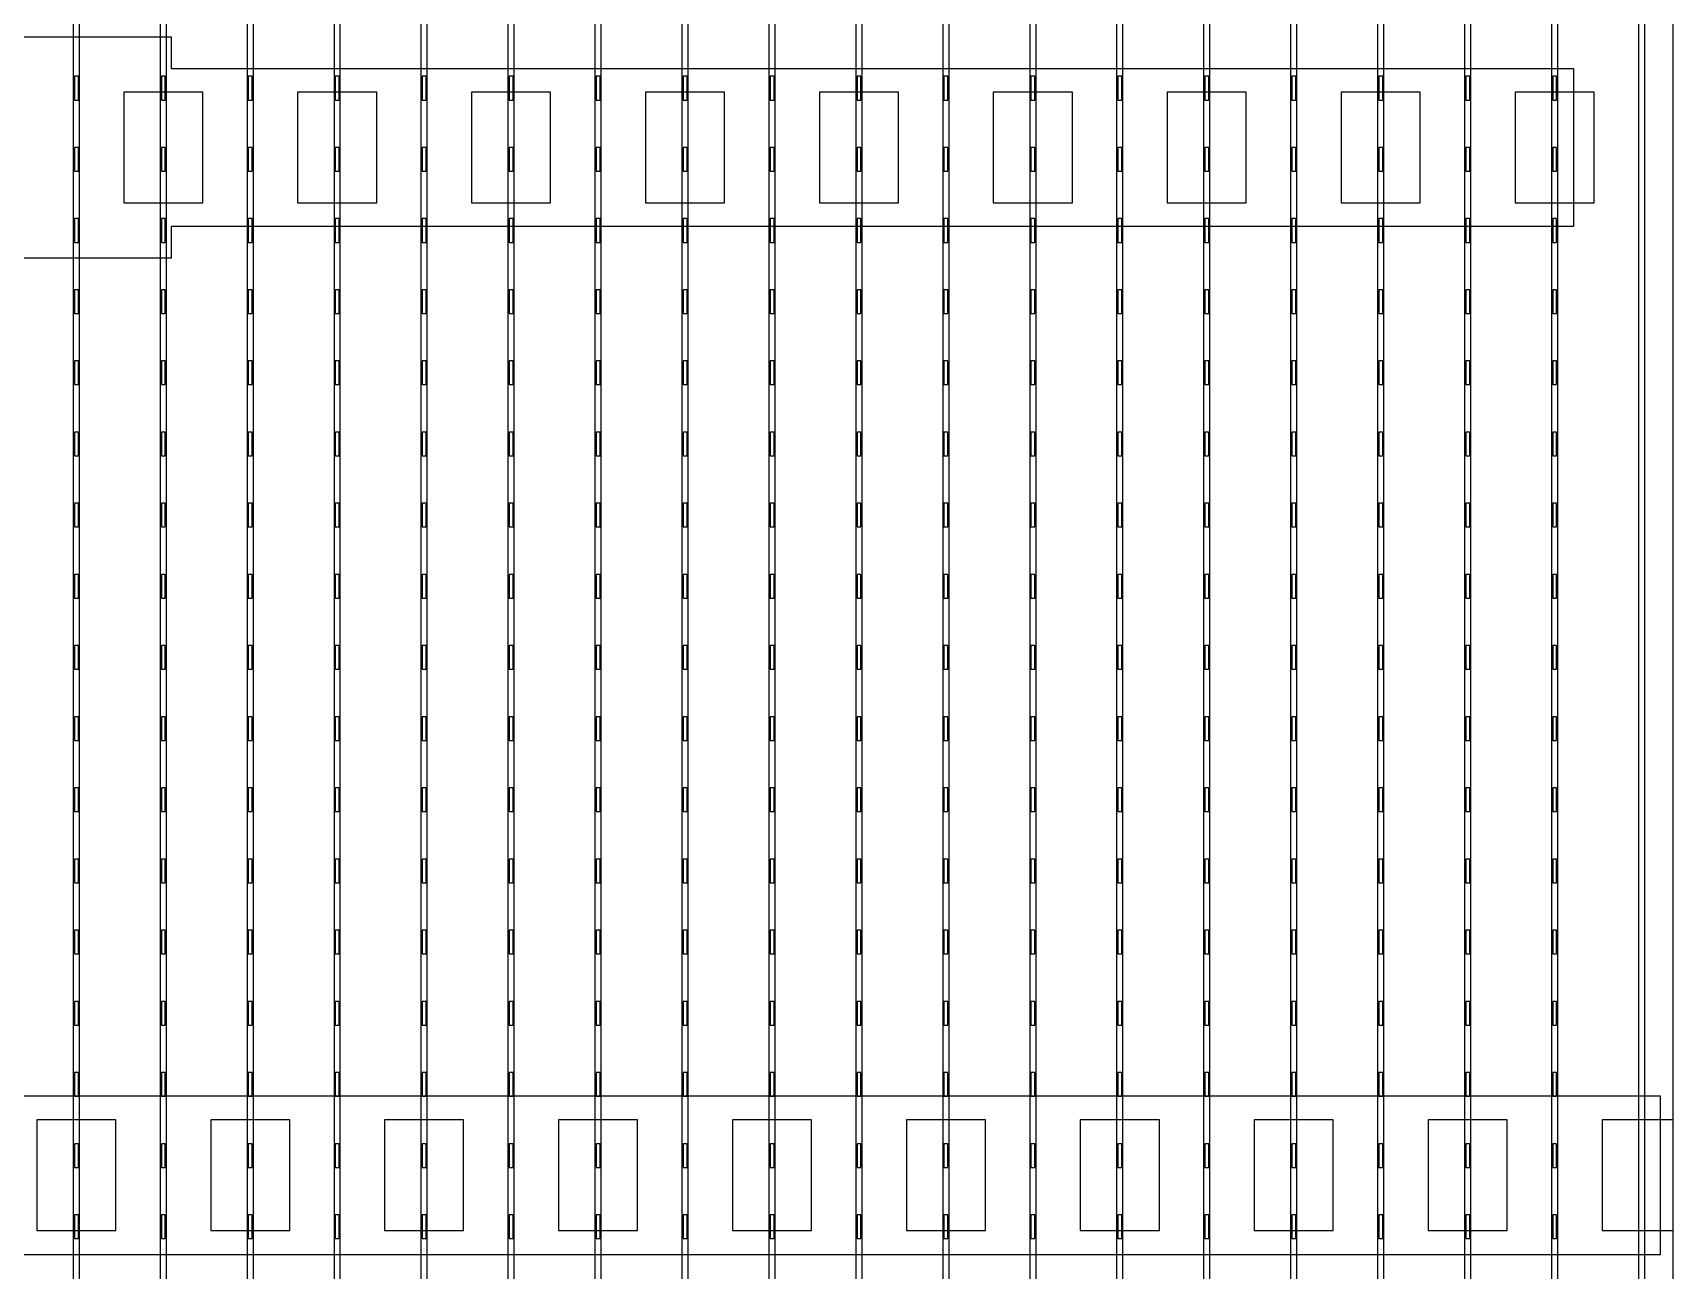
# Model space of a CAD drawing. Header units: millimetres. Extents: x -18 to 142, y -7 to 153.
# Drawn here: x 72.34 to 82.72, y 131.5 to 139.32 of the extents above; entities that cross this region are included whole.
import ezdxf

# ---------------------------------------------------------------- set-up
doc = ezdxf.new("R2010")
doc.units = ezdxf.units.MM
for name, color, linetype in [('BUSBARS', 3, 'Continuous'), ('CONTACT_PADS', 2, 'Continuous'), ('FINGERS', 1, 'Continuous'), ('INSULATION', 2, 'Continuous')]:
    doc.layers.add(name, color=color, linetype=linetype)

msp = doc.modelspace()

# ---------------------------------------------------------------- linework, layer by layer
at = {"layer": 'BUSBARS'}
for points in [[(82.09, 139.1), (82.09, 138.1), (73.22, 138.1), (73.22, 137.9), (72.02, 137.9), (72.02, 138.1), (63.15, 138.1), (63.15, 139.1), (72.02, 139.1), (72.02, 139.3), (73.22, 139.3), (73.22, 139.1), (82.09, 139.1)], [(82.64, 131.6), (82.64, 132.6), (62.6, 132.6), (62.6, 131.6), (82.64, 131.6)]]:
    msp.add_lwpolyline(points, close=True, dxfattribs=at)
at = {"layer": 'CONTACT_PADS'}
for points in [[(72.633, 138.9), (72.633, 139.05), (72.608, 139.05), (72.608, 138.9), (72.633, 138.9)], [(73.183, 138.9), (73.183, 139.05), (73.158, 139.05), (73.158, 138.9), (73.183, 138.9)], [(73.733, 138.9), (73.733, 139.05), (73.708, 139.05), (73.708, 138.9), (73.733, 138.9)], [(74.283, 138.9), (74.283, 139.05), (74.258, 139.05), (74.258, 138.9), (74.283, 138.9)], [(74.833, 138.9), (74.833, 139.05), (74.808, 139.05), (74.808, 138.9), (74.833, 138.9)], [(75.383, 138.9), (75.383, 139.05), (75.358, 139.05), (75.358, 138.9), (75.383, 138.9)], [(75.933, 138.9), (75.933, 139.05), (75.908, 139.05), (75.908, 138.9), (75.933, 138.9)], [(76.483, 138.9), (76.483, 139.05), (76.458, 139.05), (76.458, 138.9), (76.483, 138.9)], [(77.033, 138.9), (77.033, 139.05), (77.008, 139.05), (77.008, 138.9), (77.033, 138.9)], [(77.583, 138.9), (77.583, 139.05), (77.558, 139.05), (77.558, 138.9), (77.583, 138.9)], [(78.133, 138.9), (78.133, 139.05), (78.108, 139.05), (78.108, 138.9), (78.133, 138.9)], [(78.683, 138.9), (78.683, 139.05), (78.658, 139.05), (78.658, 138.9), (78.683, 138.9)], [(79.233, 138.9), (79.233, 139.05), (79.208, 139.05), (79.208, 138.9), (79.233, 138.9)], [(79.783, 138.9), (79.783, 139.05), (79.758, 139.05), (79.758, 138.9), (79.783, 138.9)], [(80.333, 138.9), (80.333, 139.05), (80.308, 139.05), (80.308, 138.9), (80.333, 138.9)], [(80.883, 138.9), (80.883, 139.05), (80.858, 139.05), (80.858, 138.9), (80.883, 138.9)], [(81.433, 138.9), (81.433, 139.05), (81.408, 139.05), (81.408, 138.9), (81.433, 138.9)], [(81.983, 138.9), (81.983, 139.05), (81.958, 139.05), (81.958, 138.9), (81.983, 138.9)], [(72.633, 138.45), (72.633, 138.6), (72.608, 138.6), (72.608, 138.45), (72.633, 138.45)], [(73.183, 138.45), (73.183, 138.6), (73.158, 138.6), (73.158, 138.45), (73.183, 138.45)], [(73.733, 138.45), (73.733, 138.6), (73.708, 138.6), (73.708, 138.45), (73.733, 138.45)], [(74.283, 138.45), (74.283, 138.6), (74.258, 138.6), (74.258, 138.45), (74.283, 138.45)], [(74.833, 138.45), (74.833, 138.6), (74.808, 138.6), (74.808, 138.45), (74.833, 138.45)], [(75.383, 138.45), (75.383, 138.6), (75.358, 138.6), (75.358, 138.45), (75.383, 138.45)], [(75.933, 138.45), (75.933, 138.6), (75.908, 138.6), (75.908, 138.45), (75.933, 138.45)], [(76.483, 138.45), (76.483, 138.6), (76.458, 138.6), (76.458, 138.45), (76.483, 138.45)], [(77.033, 138.45), (77.033, 138.6), (77.008, 138.6), (77.008, 138.45), (77.033, 138.45)], [(77.583, 138.45), (77.583, 138.6), (77.558, 138.6), (77.558, 138.45), (77.583, 138.45)], [(78.133, 138.45), (78.133, 138.6), (78.108, 138.6), (78.108, 138.45), (78.133, 138.45)], [(78.683, 138.45), (78.683, 138.6), (78.658, 138.6), (78.658, 138.45), (78.683, 138.45)], [(79.233, 138.45), (79.233, 138.6), (79.208, 138.6), (79.208, 138.45), (79.233, 138.45)], [(79.783, 138.45), (79.783, 138.6), (79.758, 138.6), (79.758, 138.45), (79.783, 138.45)], [(80.333, 138.45), (80.333, 138.6), (80.308, 138.6), (80.308, 138.45), (80.333, 138.45)], [(80.883, 138.45), (80.883, 138.6), (80.858, 138.6), (80.858, 138.45), (80.883, 138.45)], [(81.433, 138.45), (81.433, 138.6), (81.408, 138.6), (81.408, 138.45), (81.433, 138.45)], [(81.983, 138.45), (81.983, 138.6), (81.958, 138.6), (81.958, 138.45), (81.983, 138.45)], [(72.633, 138), (72.633, 138.15), (72.608, 138.15), (72.608, 138), (72.633, 138)], [(73.183, 138), (73.183, 138.15), (73.158, 138.15), (73.158, 138), (73.183, 138)], [(73.733, 138), (73.733, 138.15), (73.708, 138.15), (73.708, 138), (73.733, 138)], [(74.283, 138), (74.283, 138.15), (74.258, 138.15), (74.258, 138), (74.283, 138)], [(74.833, 138), (74.833, 138.15), (74.808, 138.15), (74.808, 138), (74.833, 138)], [(75.383, 138), (75.383, 138.15), (75.358, 138.15), (75.358, 138), (75.383, 138)], [(75.933, 138), (75.933, 138.15), (75.908, 138.15), (75.908, 138), (75.933, 138)], [(76.483, 138), (76.483, 138.15), (76.458, 138.15), (76.458, 138), (76.483, 138)], [(77.033, 138), (77.033, 138.15), (77.008, 138.15), (77.008, 138), (77.033, 138)], [(77.583, 138), (77.583, 138.15), (77.558, 138.15), (77.558, 138), (77.583, 138)], [(78.133, 138), (78.133, 138.15), (78.108, 138.15), (78.108, 138), (78.133, 138)], [(78.683, 138), (78.683, 138.15), (78.658, 138.15), (78.658, 138), (78.683, 138)], [(79.233, 138), (79.233, 138.15), (79.208, 138.15), (79.208, 138), (79.233, 138)], [(79.783, 138), (79.783, 138.15), (79.758, 138.15), (79.758, 138), (79.783, 138)], [(80.333, 138), (80.333, 138.15), (80.308, 138.15), (80.308, 138), (80.333, 138)], [(80.883, 138), (80.883, 138.15), (80.858, 138.15), (80.858, 138), (80.883, 138)], [(81.433, 138), (81.433, 138.15), (81.408, 138.15), (81.408, 138), (81.433, 138)], [(81.983, 138), (81.983, 138.15), (81.958, 138.15), (81.958, 138), (81.983, 138)], [(72.633, 137.55), (72.633, 137.7), (72.608, 137.7), (72.608, 137.55), (72.633, 137.55)], [(73.183, 137.55), (73.183, 137.7), (73.158, 137.7), (73.158, 137.55), (73.183, 137.55)], [(73.733, 137.55), (73.733, 137.7), (73.708, 137.7), (73.708, 137.55), (73.733, 137.55)], [(74.283, 137.55), (74.283, 137.7), (74.258, 137.7), (74.258, 137.55), (74.283, 137.55)], [(74.833, 137.55), (74.833, 137.7), (74.808, 137.7), (74.808, 137.55), (74.833, 137.55)], [(75.383, 137.55), (75.383, 137.7), (75.358, 137.7), (75.358, 137.55), (75.383, 137.55)], [(75.933, 137.55), (75.933, 137.7), (75.908, 137.7), (75.908, 137.55), (75.933, 137.55)], [(76.483, 137.55), (76.483, 137.7), (76.458, 137.7), (76.458, 137.55), (76.483, 137.55)], [(77.033, 137.55), (77.033, 137.7), (77.008, 137.7), (77.008, 137.55), (77.033, 137.55)], [(77.583, 137.55), (77.583, 137.7), (77.558, 137.7), (77.558, 137.55), (77.583, 137.55)], [(78.133, 137.55), (78.133, 137.7), (78.108, 137.7), (78.108, 137.55), (78.133, 137.55)], [(78.683, 137.55), (78.683, 137.7), (78.658, 137.7), (78.658, 137.55), (78.683, 137.55)], [(79.233, 137.55), (79.233, 137.7), (79.208, 137.7), (79.208, 137.55), (79.233, 137.55)], [(79.783, 137.55), (79.783, 137.7), (79.758, 137.7), (79.758, 137.55), (79.783, 137.55)], [(80.333, 137.55), (80.333, 137.7), (80.308, 137.7), (80.308, 137.55), (80.333, 137.55)], [(80.883, 137.55), (80.883, 137.7), (80.858, 137.7), (80.858, 137.55), (80.883, 137.55)], [(81.433, 137.55), (81.433, 137.7), (81.408, 137.7), (81.408, 137.55), (81.433, 137.55)], [(81.983, 137.55), (81.983, 137.7), (81.958, 137.7), (81.958, 137.55), (81.983, 137.55)], [(72.633, 137.1), (72.633, 137.25), (72.608, 137.25), (72.608, 137.1), (72.633, 137.1)], [(73.183, 137.1), (73.183, 137.25), (73.158, 137.25), (73.158, 137.1), (73.183, 137.1)], [(73.733, 137.1), (73.733, 137.25), (73.708, 137.25), (73.708, 137.1), (73.733, 137.1)], [(74.283, 137.1), (74.283, 137.25), (74.258, 137.25), (74.258, 137.1), (74.283, 137.1)], [(74.833, 137.1), (74.833, 137.25), (74.808, 137.25), (74.808, 137.1), (74.833, 137.1)], [(75.383, 137.1), (75.383, 137.25), (75.358, 137.25), (75.358, 137.1), (75.383, 137.1)], [(75.933, 137.1), (75.933, 137.25), (75.908, 137.25), (75.908, 137.1), (75.933, 137.1)], [(76.483, 137.1), (76.483, 137.25), (76.458, 137.25), (76.458, 137.1), (76.483, 137.1)], [(77.033, 137.1), (77.033, 137.25), (77.008, 137.25), (77.008, 137.1), (77.033, 137.1)], [(77.583, 137.1), (77.583, 137.25), (77.558, 137.25), (77.558, 137.1), (77.583, 137.1)], [(78.133, 137.1), (78.133, 137.25), (78.108, 137.25), (78.108, 137.1), (78.133, 137.1)], [(78.683, 137.1), (78.683, 137.25), (78.658, 137.25), (78.658, 137.1), (78.683, 137.1)], [(79.233, 137.1), (79.233, 137.25), (79.208, 137.25), (79.208, 137.1), (79.233, 137.1)], [(79.783, 137.1), (79.783, 137.25), (79.758, 137.25), (79.758, 137.1), (79.783, 137.1)], [(80.333, 137.1), (80.333, 137.25), (80.308, 137.25), (80.308, 137.1), (80.333, 137.1)], [(80.883, 137.1), (80.883, 137.25), (80.858, 137.25), (80.858, 137.1), (80.883, 137.1)], [(81.433, 137.1), (81.433, 137.25), (81.408, 137.25), (81.408, 137.1), (81.433, 137.1)], [(81.983, 137.1), (81.983, 137.25), (81.958, 137.25), (81.958, 137.1), (81.983, 137.1)], [(72.633, 136.65), (72.633, 136.8), (72.608, 136.8), (72.608, 136.65), (72.633, 136.65)], [(73.183, 136.65), (73.183, 136.8), (73.158, 136.8), (73.158, 136.65), (73.183, 136.65)], [(73.733, 136.65), (73.733, 136.8), (73.708, 136.8), (73.708, 136.65), (73.733, 136.65)], [(74.283, 136.65), (74.283, 136.8), (74.258, 136.8), (74.258, 136.65), (74.283, 136.65)], [(74.833, 136.65), (74.833, 136.8), (74.808, 136.8), (74.808, 136.65), (74.833, 136.65)], [(75.383, 136.65), (75.383, 136.8), (75.358, 136.8), (75.358, 136.65), (75.383, 136.65)], [(75.933, 136.65), (75.933, 136.8), (75.908, 136.8), (75.908, 136.65), (75.933, 136.65)], [(76.483, 136.65), (76.483, 136.8), (76.458, 136.8), (76.458, 136.65), (76.483, 136.65)], [(77.033, 136.65), (77.033, 136.8), (77.008, 136.8), (77.008, 136.65), (77.033, 136.65)], [(77.583, 136.65), (77.583, 136.8), (77.558, 136.8), (77.558, 136.65), (77.583, 136.65)], [(78.133, 136.65), (78.133, 136.8), (78.108, 136.8), (78.108, 136.65), (78.133, 136.65)], [(78.683, 136.65), (78.683, 136.8), (78.658, 136.8), (78.658, 136.65), (78.683, 136.65)], [(79.233, 136.65), (79.233, 136.8), (79.208, 136.8), (79.208, 136.65), (79.233, 136.65)], [(79.783, 136.65), (79.783, 136.8), (79.758, 136.8), (79.758, 136.65), (79.783, 136.65)], [(80.333, 136.65), (80.333, 136.8), (80.308, 136.8), (80.308, 136.65), (80.333, 136.65)], [(80.883, 136.65), (80.883, 136.8), (80.858, 136.8), (80.858, 136.65), (80.883, 136.65)], [(81.433, 136.65), (81.433, 136.8), (81.408, 136.8), (81.408, 136.65), (81.433, 136.65)], [(81.983, 136.65), (81.983, 136.8), (81.958, 136.8), (81.958, 136.65), (81.983, 136.65)], [(72.633, 136.2), (72.633, 136.35), (72.608, 136.35), (72.608, 136.2), (72.633, 136.2)], [(73.183, 136.2), (73.183, 136.35), (73.158, 136.35), (73.158, 136.2), (73.183, 136.2)], [(73.733, 136.2), (73.733, 136.35), (73.708, 136.35), (73.708, 136.2), (73.733, 136.2)], [(74.283, 136.2), (74.283, 136.35), (74.258, 136.35), (74.258, 136.2), (74.283, 136.2)], [(74.833, 136.2), (74.833, 136.35), (74.808, 136.35), (74.808, 136.2), (74.833, 136.2)], [(75.383, 136.2), (75.383, 136.35), (75.358, 136.35), (75.358, 136.2), (75.383, 136.2)], [(75.933, 136.2), (75.933, 136.35), (75.908, 136.35), (75.908, 136.2), (75.933, 136.2)], [(76.483, 136.2), (76.483, 136.35), (76.458, 136.35), (76.458, 136.2), (76.483, 136.2)], [(77.033, 136.2), (77.033, 136.35), (77.008, 136.35), (77.008, 136.2), (77.033, 136.2)], [(77.583, 136.2), (77.583, 136.35), (77.558, 136.35), (77.558, 136.2), (77.583, 136.2)], [(78.133, 136.2), (78.133, 136.35), (78.108, 136.35), (78.108, 136.2), (78.133, 136.2)], [(78.683, 136.2), (78.683, 136.35), (78.658, 136.35), (78.658, 136.2), (78.683, 136.2)], [(79.233, 136.2), (79.233, 136.35), (79.208, 136.35), (79.208, 136.2), (79.233, 136.2)], [(79.783, 136.2), (79.783, 136.35), (79.758, 136.35), (79.758, 136.2), (79.783, 136.2)], [(80.333, 136.2), (80.333, 136.35), (80.308, 136.35), (80.308, 136.2), (80.333, 136.2)], [(80.883, 136.2), (80.883, 136.35), (80.858, 136.35), (80.858, 136.2), (80.883, 136.2)], [(81.433, 136.2), (81.433, 136.35), (81.408, 136.35), (81.408, 136.2), (81.433, 136.2)], [(81.983, 136.2), (81.983, 136.35), (81.958, 136.35), (81.958, 136.2), (81.983, 136.2)], [(72.633, 135.75), (72.633, 135.9), (72.608, 135.9), (72.608, 135.75), (72.633, 135.75)], [(73.183, 135.75), (73.183, 135.9), (73.158, 135.9), (73.158, 135.75), (73.183, 135.75)], [(73.733, 135.75), (73.733, 135.9), (73.708, 135.9), (73.708, 135.75), (73.733, 135.75)], [(74.283, 135.75), (74.283, 135.9), (74.258, 135.9), (74.258, 135.75), (74.283, 135.75)], [(74.833, 135.75), (74.833, 135.9), (74.808, 135.9), (74.808, 135.75), (74.833, 135.75)], [(75.383, 135.75), (75.383, 135.9), (75.358, 135.9), (75.358, 135.75), (75.383, 135.75)], [(75.933, 135.75), (75.933, 135.9), (75.908, 135.9), (75.908, 135.75), (75.933, 135.75)], [(76.483, 135.75), (76.483, 135.9), (76.458, 135.9), (76.458, 135.75), (76.483, 135.75)], [(77.033, 135.75), (77.033, 135.9), (77.008, 135.9), (77.008, 135.75), (77.033, 135.75)], [(77.583, 135.75), (77.583, 135.9), (77.558, 135.9), (77.558, 135.75), (77.583, 135.75)], [(78.133, 135.75), (78.133, 135.9), (78.108, 135.9), (78.108, 135.75), (78.133, 135.75)], [(78.683, 135.75), (78.683, 135.9), (78.658, 135.9), (78.658, 135.75), (78.683, 135.75)], [(79.233, 135.75), (79.233, 135.9), (79.208, 135.9), (79.208, 135.75), (79.233, 135.75)], [(79.783, 135.75), (79.783, 135.9), (79.758, 135.9), (79.758, 135.75), (79.783, 135.75)], [(80.333, 135.75), (80.333, 135.9), (80.308, 135.9), (80.308, 135.75), (80.333, 135.75)], [(80.883, 135.75), (80.883, 135.9), (80.858, 135.9), (80.858, 135.75), (80.883, 135.75)], [(81.433, 135.75), (81.433, 135.9), (81.408, 135.9), (81.408, 135.75), (81.433, 135.75)], [(81.983, 135.75), (81.983, 135.9), (81.958, 135.9), (81.958, 135.75), (81.983, 135.75)], [(72.633, 135.3), (72.633, 135.45), (72.608, 135.45), (72.608, 135.3), (72.633, 135.3)], [(73.183, 135.3), (73.183, 135.45), (73.158, 135.45), (73.158, 135.3), (73.183, 135.3)], [(73.733, 135.3), (73.733, 135.45), (73.708, 135.45), (73.708, 135.3), (73.733, 135.3)], [(74.283, 135.3), (74.283, 135.45), (74.258, 135.45), (74.258, 135.3), (74.283, 135.3)], [(74.833, 135.3), (74.833, 135.45), (74.808, 135.45), (74.808, 135.3), (74.833, 135.3)], [(75.383, 135.3), (75.383, 135.45), (75.358, 135.45), (75.358, 135.3), (75.383, 135.3)], [(75.933, 135.3), (75.933, 135.45), (75.908, 135.45), (75.908, 135.3), (75.933, 135.3)], [(76.483, 135.3), (76.483, 135.45), (76.458, 135.45), (76.458, 135.3), (76.483, 135.3)], [(77.033, 135.3), (77.033, 135.45), (77.008, 135.45), (77.008, 135.3), (77.033, 135.3)], [(77.583, 135.3), (77.583, 135.45), (77.558, 135.45), (77.558, 135.3), (77.583, 135.3)], [(78.133, 135.3), (78.133, 135.45), (78.108, 135.45), (78.108, 135.3), (78.133, 135.3)], [(78.683, 135.3), (78.683, 135.45), (78.658, 135.45), (78.658, 135.3), (78.683, 135.3)], [(79.233, 135.3), (79.233, 135.45), (79.208, 135.45), (79.208, 135.3), (79.233, 135.3)], [(79.783, 135.3), (79.783, 135.45), (79.758, 135.45), (79.758, 135.3), (79.783, 135.3)], [(80.333, 135.3), (80.333, 135.45), (80.308, 135.45), (80.308, 135.3), (80.333, 135.3)], [(80.883, 135.3), (80.883, 135.45), (80.858, 135.45), (80.858, 135.3), (80.883, 135.3)], [(81.433, 135.3), (81.433, 135.45), (81.408, 135.45), (81.408, 135.3), (81.433, 135.3)], [(81.983, 135.3), (81.983, 135.45), (81.958, 135.45), (81.958, 135.3), (81.983, 135.3)], [(72.633, 134.85), (72.633, 135), (72.608, 135), (72.608, 134.85), (72.633, 134.85)], [(73.183, 134.85), (73.183, 135), (73.158, 135), (73.158, 134.85), (73.183, 134.85)], [(73.733, 134.85), (73.733, 135), (73.708, 135), (73.708, 134.85), (73.733, 134.85)], [(74.283, 134.85), (74.283, 135), (74.258, 135), (74.258, 134.85), (74.283, 134.85)], [(74.833, 134.85), (74.833, 135), (74.808, 135), (74.808, 134.85), (74.833, 134.85)], [(75.383, 134.85), (75.383, 135), (75.358, 135), (75.358, 134.85), (75.383, 134.85)], [(75.933, 134.85), (75.933, 135), (75.908, 135), (75.908, 134.85), (75.933, 134.85)], [(76.483, 134.85), (76.483, 135), (76.458, 135), (76.458, 134.85), (76.483, 134.85)], [(77.033, 134.85), (77.033, 135), (77.008, 135), (77.008, 134.85), (77.033, 134.85)], [(77.583, 134.85), (77.583, 135), (77.558, 135), (77.558, 134.85), (77.583, 134.85)], [(78.133, 134.85), (78.133, 135), (78.108, 135), (78.108, 134.85), (78.133, 134.85)], [(78.683, 134.85), (78.683, 135), (78.658, 135), (78.658, 134.85), (78.683, 134.85)], [(79.233, 134.85), (79.233, 135), (79.208, 135), (79.208, 134.85), (79.233, 134.85)], [(79.783, 134.85), (79.783, 135), (79.758, 135), (79.758, 134.85), (79.783, 134.85)], [(80.333, 134.85), (80.333, 135), (80.308, 135), (80.308, 134.85), (80.333, 134.85)], [(80.883, 134.85), (80.883, 135), (80.858, 135), (80.858, 134.85), (80.883, 134.85)], [(81.433, 134.85), (81.433, 135), (81.408, 135), (81.408, 134.85), (81.433, 134.85)], [(81.983, 134.85), (81.983, 135), (81.958, 135), (81.958, 134.85), (81.983, 134.85)], [(72.633, 134.4), (72.633, 134.55), (72.608, 134.55), (72.608, 134.4), (72.633, 134.4)], [(73.183, 134.4), (73.183, 134.55), (73.158, 134.55), (73.158, 134.4), (73.183, 134.4)], [(73.733, 134.4), (73.733, 134.55), (73.708, 134.55), (73.708, 134.4), (73.733, 134.4)], [(74.283, 134.4), (74.283, 134.55), (74.258, 134.55), (74.258, 134.4), (74.283, 134.4)], [(74.833, 134.4), (74.833, 134.55), (74.808, 134.55), (74.808, 134.4), (74.833, 134.4)], [(75.383, 134.4), (75.383, 134.55), (75.358, 134.55), (75.358, 134.4), (75.383, 134.4)], [(75.933, 134.4), (75.933, 134.55), (75.908, 134.55), (75.908, 134.4), (75.933, 134.4)], [(76.483, 134.4), (76.483, 134.55), (76.458, 134.55), (76.458, 134.4), (76.483, 134.4)], [(77.033, 134.4), (77.033, 134.55), (77.008, 134.55), (77.008, 134.4), (77.033, 134.4)], [(77.583, 134.4), (77.583, 134.55), (77.558, 134.55), (77.558, 134.4), (77.583, 134.4)], [(78.133, 134.4), (78.133, 134.55), (78.108, 134.55), (78.108, 134.4), (78.133, 134.4)], [(78.683, 134.4), (78.683, 134.55), (78.658, 134.55), (78.658, 134.4), (78.683, 134.4)], [(79.233, 134.4), (79.233, 134.55), (79.208, 134.55), (79.208, 134.4), (79.233, 134.4)], [(79.783, 134.4), (79.783, 134.55), (79.758, 134.55), (79.758, 134.4), (79.783, 134.4)], [(80.333, 134.4), (80.333, 134.55), (80.308, 134.55), (80.308, 134.4), (80.333, 134.4)], [(80.883, 134.4), (80.883, 134.55), (80.858, 134.55), (80.858, 134.4), (80.883, 134.4)], [(81.433, 134.4), (81.433, 134.55), (81.408, 134.55), (81.408, 134.4), (81.433, 134.4)], [(81.983, 134.4), (81.983, 134.55), (81.958, 134.55), (81.958, 134.4), (81.983, 134.4)], [(72.633, 133.95), (72.633, 134.1), (72.608, 134.1), (72.608, 133.95), (72.633, 133.95)], [(73.183, 133.95), (73.183, 134.1), (73.158, 134.1), (73.158, 133.95), (73.183, 133.95)], [(73.733, 133.95), (73.733, 134.1), (73.708, 134.1), (73.708, 133.95), (73.733, 133.95)], [(74.283, 133.95), (74.283, 134.1), (74.258, 134.1), (74.258, 133.95), (74.283, 133.95)], [(74.833, 133.95), (74.833, 134.1), (74.808, 134.1), (74.808, 133.95), (74.833, 133.95)], [(75.383, 133.95), (75.383, 134.1), (75.358, 134.1), (75.358, 133.95), (75.383, 133.95)], [(75.933, 133.95), (75.933, 134.1), (75.908, 134.1), (75.908, 133.95), (75.933, 133.95)], [(76.483, 133.95), (76.483, 134.1), (76.458, 134.1), (76.458, 133.95), (76.483, 133.95)], [(77.033, 133.95), (77.033, 134.1), (77.008, 134.1), (77.008, 133.95), (77.033, 133.95)], [(77.583, 133.95), (77.583, 134.1), (77.558, 134.1), (77.558, 133.95), (77.583, 133.95)], [(78.133, 133.95), (78.133, 134.1), (78.108, 134.1), (78.108, 133.95), (78.133, 133.95)], [(78.683, 133.95), (78.683, 134.1), (78.658, 134.1), (78.658, 133.95), (78.683, 133.95)], [(79.233, 133.95), (79.233, 134.1), (79.208, 134.1), (79.208, 133.95), (79.233, 133.95)], [(79.783, 133.95), (79.783, 134.1), (79.758, 134.1), (79.758, 133.95), (79.783, 133.95)], [(80.333, 133.95), (80.333, 134.1), (80.308, 134.1), (80.308, 133.95), (80.333, 133.95)], [(80.883, 133.95), (80.883, 134.1), (80.858, 134.1), (80.858, 133.95), (80.883, 133.95)], [(81.433, 133.95), (81.433, 134.1), (81.408, 134.1), (81.408, 133.95), (81.433, 133.95)], [(81.983, 133.95), (81.983, 134.1), (81.958, 134.1), (81.958, 133.95), (81.983, 133.95)], [(72.633, 133.5), (72.633, 133.65), (72.608, 133.65), (72.608, 133.5), (72.633, 133.5)], [(73.183, 133.5), (73.183, 133.65), (73.158, 133.65), (73.158, 133.5), (73.183, 133.5)], [(73.733, 133.5), (73.733, 133.65), (73.708, 133.65), (73.708, 133.5), (73.733, 133.5)], [(74.283, 133.5), (74.283, 133.65), (74.258, 133.65), (74.258, 133.5), (74.283, 133.5)], [(74.833, 133.5), (74.833, 133.65), (74.808, 133.65), (74.808, 133.5), (74.833, 133.5)], [(75.383, 133.5), (75.383, 133.65), (75.358, 133.65), (75.358, 133.5), (75.383, 133.5)], [(75.933, 133.5), (75.933, 133.65), (75.908, 133.65), (75.908, 133.5), (75.933, 133.5)], [(76.483, 133.5), (76.483, 133.65), (76.458, 133.65), (76.458, 133.5), (76.483, 133.5)], [(77.033, 133.5), (77.033, 133.65), (77.008, 133.65), (77.008, 133.5), (77.033, 133.5)], [(77.583, 133.5), (77.583, 133.65), (77.558, 133.65), (77.558, 133.5), (77.583, 133.5)], [(78.133, 133.5), (78.133, 133.65), (78.108, 133.65), (78.108, 133.5), (78.133, 133.5)], [(78.683, 133.5), (78.683, 133.65), (78.658, 133.65), (78.658, 133.5), (78.683, 133.5)], [(79.233, 133.5), (79.233, 133.65), (79.208, 133.65), (79.208, 133.5), (79.233, 133.5)], [(79.783, 133.5), (79.783, 133.65), (79.758, 133.65), (79.758, 133.5), (79.783, 133.5)], [(80.333, 133.5), (80.333, 133.65), (80.308, 133.65), (80.308, 133.5), (80.333, 133.5)], [(80.883, 133.5), (80.883, 133.65), (80.858, 133.65), (80.858, 133.5), (80.883, 133.5)], [(81.433, 133.5), (81.433, 133.65), (81.408, 133.65), (81.408, 133.5), (81.433, 133.5)], [(81.983, 133.5), (81.983, 133.65), (81.958, 133.65), (81.958, 133.5), (81.983, 133.5)], [(72.633, 133.05), (72.633, 133.2), (72.608, 133.2), (72.608, 133.05), (72.633, 133.05)], [(73.183, 133.05), (73.183, 133.2), (73.158, 133.2), (73.158, 133.05), (73.183, 133.05)], [(73.733, 133.05), (73.733, 133.2), (73.708, 133.2), (73.708, 133.05), (73.733, 133.05)], [(74.283, 133.05), (74.283, 133.2), (74.258, 133.2), (74.258, 133.05), (74.283, 133.05)], [(74.833, 133.05), (74.833, 133.2), (74.808, 133.2), (74.808, 133.05), (74.833, 133.05)], [(75.383, 133.05), (75.383, 133.2), (75.358, 133.2), (75.358, 133.05), (75.383, 133.05)], [(75.933, 133.05), (75.933, 133.2), (75.908, 133.2), (75.908, 133.05), (75.933, 133.05)], [(76.483, 133.05), (76.483, 133.2), (76.458, 133.2), (76.458, 133.05), (76.483, 133.05)], [(77.033, 133.05), (77.033, 133.2), (77.008, 133.2), (77.008, 133.05), (77.033, 133.05)], [(77.583, 133.05), (77.583, 133.2), (77.558, 133.2), (77.558, 133.05), (77.583, 133.05)], [(78.133, 133.05), (78.133, 133.2), (78.108, 133.2), (78.108, 133.05), (78.133, 133.05)], [(78.683, 133.05), (78.683, 133.2), (78.658, 133.2), (78.658, 133.05), (78.683, 133.05)], [(79.233, 133.05), (79.233, 133.2), (79.208, 133.2), (79.208, 133.05), (79.233, 133.05)], [(79.783, 133.05), (79.783, 133.2), (79.758, 133.2), (79.758, 133.05), (79.783, 133.05)], [(80.333, 133.05), (80.333, 133.2), (80.308, 133.2), (80.308, 133.05), (80.333, 133.05)], [(80.883, 133.05), (80.883, 133.2), (80.858, 133.2), (80.858, 133.05), (80.883, 133.05)], [(81.433, 133.05), (81.433, 133.2), (81.408, 133.2), (81.408, 133.05), (81.433, 133.05)], [(81.983, 133.05), (81.983, 133.2), (81.958, 133.2), (81.958, 133.05), (81.983, 133.05)], [(72.633, 132.6), (72.633, 132.75), (72.608, 132.75), (72.608, 132.6), (72.633, 132.6)], [(73.183, 132.6), (73.183, 132.75), (73.158, 132.75), (73.158, 132.6), (73.183, 132.6)], [(73.733, 132.6), (73.733, 132.75), (73.708, 132.75), (73.708, 132.6), (73.733, 132.6)], [(74.283, 132.6), (74.283, 132.75), (74.258, 132.75), (74.258, 132.6), (74.283, 132.6)], [(74.833, 132.6), (74.833, 132.75), (74.808, 132.75), (74.808, 132.6), (74.833, 132.6)], [(75.383, 132.6), (75.383, 132.75), (75.358, 132.75), (75.358, 132.6), (75.383, 132.6)], [(75.933, 132.6), (75.933, 132.75), (75.908, 132.75), (75.908, 132.6), (75.933, 132.6)], [(76.483, 132.6), (76.483, 132.75), (76.458, 132.75), (76.458, 132.6), (76.483, 132.6)], [(77.033, 132.6), (77.033, 132.75), (77.008, 132.75), (77.008, 132.6), (77.033, 132.6)], [(77.583, 132.6), (77.583, 132.75), (77.558, 132.75), (77.558, 132.6), (77.583, 132.6)], [(78.133, 132.6), (78.133, 132.75), (78.108, 132.75), (78.108, 132.6), (78.133, 132.6)], [(78.683, 132.6), (78.683, 132.75), (78.658, 132.75), (78.658, 132.6), (78.683, 132.6)], [(79.233, 132.6), (79.233, 132.75), (79.208, 132.75), (79.208, 132.6), (79.233, 132.6)], [(79.783, 132.6), (79.783, 132.75), (79.758, 132.75), (79.758, 132.6), (79.783, 132.6)], [(80.333, 132.6), (80.333, 132.75), (80.308, 132.75), (80.308, 132.6), (80.333, 132.6)], [(80.883, 132.6), (80.883, 132.75), (80.858, 132.75), (80.858, 132.6), (80.883, 132.6)], [(81.433, 132.6), (81.433, 132.75), (81.408, 132.75), (81.408, 132.6), (81.433, 132.6)], [(81.983, 132.6), (81.983, 132.75), (81.958, 132.75), (81.958, 132.6), (81.983, 132.6)], [(72.633, 132.15), (72.633, 132.3), (72.608, 132.3), (72.608, 132.15), (72.633, 132.15)], [(73.183, 132.15), (73.183, 132.3), (73.158, 132.3), (73.158, 132.15), (73.183, 132.15)], [(73.733, 132.15), (73.733, 132.3), (73.708, 132.3), (73.708, 132.15), (73.733, 132.15)], [(74.283, 132.15), (74.283, 132.3), (74.258, 132.3), (74.258, 132.15), (74.283, 132.15)], [(74.833, 132.15), (74.833, 132.3), (74.808, 132.3), (74.808, 132.15), (74.833, 132.15)], [(75.383, 132.15), (75.383, 132.3), (75.358, 132.3), (75.358, 132.15), (75.383, 132.15)], [(75.933, 132.15), (75.933, 132.3), (75.908, 132.3), (75.908, 132.15), (75.933, 132.15)], [(76.483, 132.15), (76.483, 132.3), (76.458, 132.3), (76.458, 132.15), (76.483, 132.15)], [(77.033, 132.15), (77.033, 132.3), (77.008, 132.3), (77.008, 132.15), (77.033, 132.15)], [(77.583, 132.15), (77.583, 132.3), (77.558, 132.3), (77.558, 132.15), (77.583, 132.15)], [(78.133, 132.15), (78.133, 132.3), (78.108, 132.3), (78.108, 132.15), (78.133, 132.15)], [(78.683, 132.15), (78.683, 132.3), (78.658, 132.3), (78.658, 132.15), (78.683, 132.15)], [(79.233, 132.15), (79.233, 132.3), (79.208, 132.3), (79.208, 132.15), (79.233, 132.15)], [(79.783, 132.15), (79.783, 132.3), (79.758, 132.3), (79.758, 132.15), (79.783, 132.15)], [(80.333, 132.15), (80.333, 132.3), (80.308, 132.3), (80.308, 132.15), (80.333, 132.15)], [(80.883, 132.15), (80.883, 132.3), (80.858, 132.3), (80.858, 132.15), (80.883, 132.15)], [(81.433, 132.15), (81.433, 132.3), (81.408, 132.3), (81.408, 132.15), (81.433, 132.15)], [(81.983, 132.15), (81.983, 132.3), (81.958, 132.3), (81.958, 132.15), (81.983, 132.15)], [(72.633, 131.7), (72.633, 131.85), (72.608, 131.85), (72.608, 131.7), (72.633, 131.7)], [(73.183, 131.7), (73.183, 131.85), (73.158, 131.85), (73.158, 131.7), (73.183, 131.7)], [(73.733, 131.7), (73.733, 131.85), (73.708, 131.85), (73.708, 131.7), (73.733, 131.7)], [(74.283, 131.7), (74.283, 131.85), (74.258, 131.85), (74.258, 131.7), (74.283, 131.7)], [(74.833, 131.7), (74.833, 131.85), (74.808, 131.85), (74.808, 131.7), (74.833, 131.7)], [(75.383, 131.7), (75.383, 131.85), (75.358, 131.85), (75.358, 131.7), (75.383, 131.7)], [(75.933, 131.7), (75.933, 131.85), (75.908, 131.85), (75.908, 131.7), (75.933, 131.7)], [(76.483, 131.7), (76.483, 131.85), (76.458, 131.85), (76.458, 131.7), (76.483, 131.7)], [(77.033, 131.7), (77.033, 131.85), (77.008, 131.85), (77.008, 131.7), (77.033, 131.7)], [(77.583, 131.7), (77.583, 131.85), (77.558, 131.85), (77.558, 131.7), (77.583, 131.7)], [(78.133, 131.7), (78.133, 131.85), (78.108, 131.85), (78.108, 131.7), (78.133, 131.7)], [(78.683, 131.7), (78.683, 131.85), (78.658, 131.85), (78.658, 131.7), (78.683, 131.7)], [(79.233, 131.7), (79.233, 131.85), (79.208, 131.85), (79.208, 131.7), (79.233, 131.7)], [(79.783, 131.7), (79.783, 131.85), (79.758, 131.85), (79.758, 131.7), (79.783, 131.7)], [(80.333, 131.7), (80.333, 131.85), (80.308, 131.85), (80.308, 131.7), (80.333, 131.7)], [(80.883, 131.7), (80.883, 131.85), (80.858, 131.85), (80.858, 131.7), (80.883, 131.7)], [(81.433, 131.7), (81.433, 131.85), (81.408, 131.85), (81.408, 131.7), (81.433, 131.7)], [(81.983, 131.7), (81.983, 131.85), (81.958, 131.85), (81.958, 131.7), (81.983, 131.7)]]:
    msp.add_lwpolyline(points, close=True, dxfattribs=at)
at = {"layer": 'FINGERS'}
for points in [[(72.64, 125.4), (72.64, 145.3), (72.6, 145.3), (72.6, 125.4), (72.64, 125.4)], [(73.19, 125.4), (73.19, 145.3), (73.15, 145.3), (73.15, 125.4), (73.19, 125.4)], [(73.74, 125.4), (73.74, 145.3), (73.7, 145.3), (73.7, 125.4), (73.74, 125.4)], [(74.29, 125.4), (74.29, 145.3), (74.25, 145.3), (74.25, 125.4), (74.29, 125.4)], [(74.84, 125.4), (74.84, 145.3), (74.8, 145.3), (74.8, 125.4), (74.84, 125.4)], [(75.39, 125.4), (75.39, 145.3), (75.35, 145.3), (75.35, 125.4), (75.39, 125.4)], [(75.94, 125.4), (75.94, 145.3), (75.9, 145.3), (75.9, 125.4), (75.94, 125.4)], [(76.49, 125.4), (76.49, 145.3), (76.45, 145.3), (76.45, 125.4), (76.49, 125.4)], [(77.04, 125.4), (77.04, 145.3), (77, 145.3), (77, 125.4), (77.04, 125.4)], [(77.59, 125.4), (77.59, 145.3), (77.55, 145.3), (77.55, 125.4), (77.59, 125.4)], [(78.14, 125.4), (78.14, 145.3), (78.1, 145.3), (78.1, 125.4), (78.14, 125.4)], [(78.69, 125.4), (78.69, 145.3), (78.65, 145.3), (78.65, 125.4), (78.69, 125.4)], [(79.24, 125.4), (79.24, 145.3), (79.2, 145.3), (79.2, 125.4), (79.24, 125.4)], [(79.79, 125.4), (79.79, 145.3), (79.75, 145.3), (79.75, 125.4), (79.79, 125.4)], [(80.34, 125.4), (80.34, 145.3), (80.3, 145.3), (80.3, 125.4), (80.34, 125.4)], [(80.89, 125.4), (80.89, 145.3), (80.85, 145.3), (80.85, 125.4), (80.89, 125.4)], [(81.44, 125.4), (81.44, 145.3), (81.4, 145.3), (81.4, 125.4), (81.44, 125.4)], [(81.99, 125.4), (81.99, 145.3), (81.95, 145.3), (81.95, 125.4), (81.99, 125.4)], [(82.54, 125.4), (82.54, 145.3), (82.5, 145.3), (82.5, 125.4), (82.54, 125.4)]]:
    msp.add_lwpolyline(points, close=True, dxfattribs=at)
at = {"layer": 'INSULATION'}
for points in [[(82.72, 125.25), (82.72, 145.45), (62.52, 145.45), (62.52, 125.25), (82.72, 125.25)], [(73.42, 138.25), (73.42, 138.95), (72.92, 138.95), (72.92, 138.25), (73.42, 138.25)], [(74.52, 138.25), (74.52, 138.95), (74.02, 138.95), (74.02, 138.25), (74.52, 138.25)], [(75.62, 138.25), (75.62, 138.95), (75.12, 138.95), (75.12, 138.25), (75.62, 138.25)], [(76.72, 138.25), (76.72, 138.95), (76.22, 138.95), (76.22, 138.25), (76.72, 138.25)], [(77.82, 138.25), (77.82, 138.95), (77.32, 138.95), (77.32, 138.25), (77.82, 138.25)], [(78.92, 138.25), (78.92, 138.95), (78.42, 138.95), (78.42, 138.25), (78.92, 138.25)], [(80.02, 138.25), (80.02, 138.95), (79.52, 138.95), (79.52, 138.25), (80.02, 138.25)], [(81.12, 138.25), (81.12, 138.95), (80.62, 138.95), (80.62, 138.25), (81.12, 138.25)], [(82.22, 138.25), (82.22, 138.95), (81.72, 138.95), (81.72, 138.25), (82.22, 138.25)], [(72.87, 131.75), (72.87, 132.45), (72.37, 132.45), (72.37, 131.75), (72.87, 131.75)], [(73.97, 131.75), (73.97, 132.45), (73.47, 132.45), (73.47, 131.75), (73.97, 131.75)], [(75.07, 131.75), (75.07, 132.45), (74.57, 132.45), (74.57, 131.75), (75.07, 131.75)], [(76.17, 131.75), (76.17, 132.45), (75.67, 132.45), (75.67, 131.75), (76.17, 131.75)], [(77.27, 131.75), (77.27, 132.45), (76.77, 132.45), (76.77, 131.75), (77.27, 131.75)], [(78.37, 131.75), (78.37, 132.45), (77.87, 132.45), (77.87, 131.75), (78.37, 131.75)], [(79.47, 131.75), (79.47, 132.45), (78.97, 132.45), (78.97, 131.75), (79.47, 131.75)], [(80.57, 131.75), (80.57, 132.45), (80.07, 132.45), (80.07, 131.75), (80.57, 131.75)], [(81.67, 131.75), (81.67, 132.45), (81.17, 132.45), (81.17, 131.75), (81.67, 131.75)], [(82.72, 131.75), (82.72, 132.45), (82.27, 132.45), (82.27, 131.75), (82.72, 131.75)]]:
    msp.add_lwpolyline(points, close=True, dxfattribs=at)

doc.saveas('drawing.dxf')
